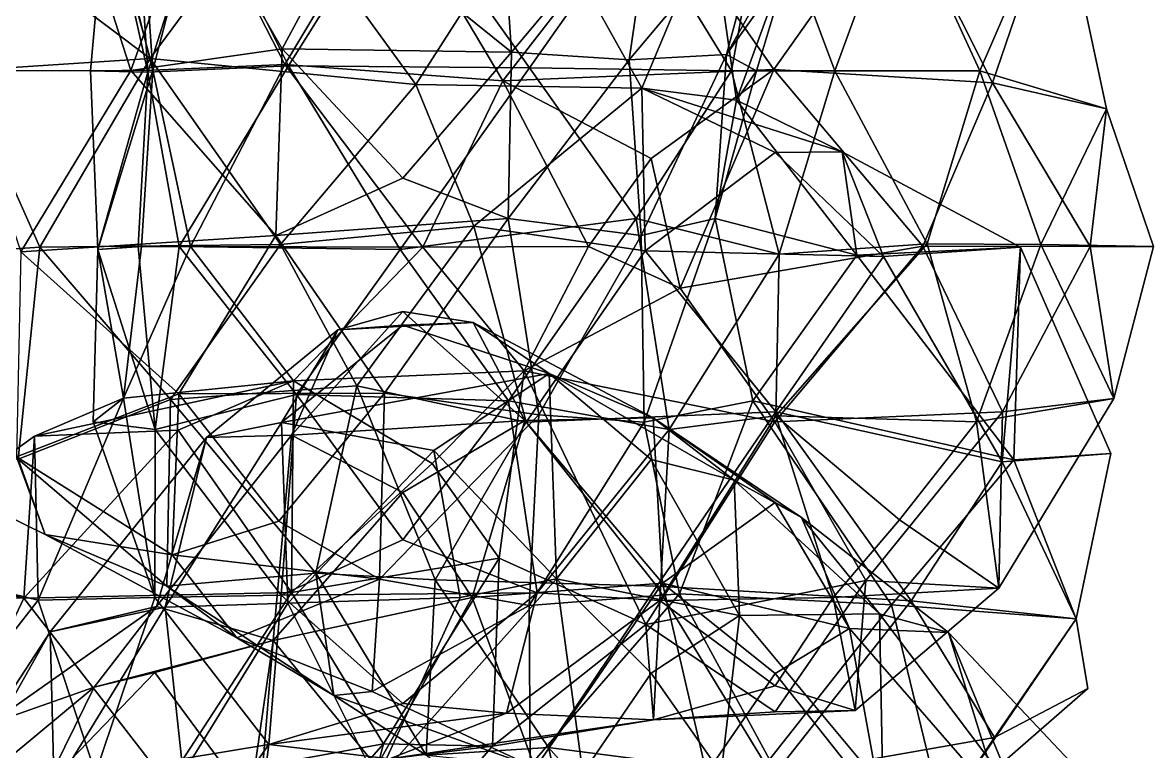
# Model space of a CAD drawing. Extents: x 290095 to 295679, y 4553756 to 4561441.
# Drawn here: x 293875.8 to 293990.6, y 4558962.6 to 4559036.5 of the extents above; entities that cross this region are included whole.
import ezdxf

# ---------------------------------------------------------------- set-up
doc = ezdxf.new("R2010")
doc.units = 0
doc.layers.add('Au_ppm_Pref_-_0_5', color=7, linetype='CONTINUOUS')

msp = doc.modelspace()

# ---------------------------------------------------------------- linework, layer by layer
at = {"layer": 'Au_ppm_Pref_-_0_5'}
for points in [[(293888.72, 4559032.92, 1785.98), (293876.58, 4559042.06, 1785.27), (293883.08, 4559053.71, 1783.25)], [(293901.33, 4559050.03, 1786.19), (293888.72, 4559032.92, 1785.98), (293883.08, 4559053.71, 1783.25)], [(293925.4, 4559033.54, 1758.46), (293924.17, 4559051.79, 1754.2), (293909.03, 4559046.75, 1756.28)], [(293939.99, 4559050.93, 1758.08), (293924.17, 4559051.79, 1754.2), (293925.4, 4559033.54, 1758.46)], [(293937.36, 4559032.78, 1764.31), (293939.99, 4559050.93, 1758.08), (293925.4, 4559033.54, 1758.46)], [(293937.36, 4559032.78, 1764.31), (293951.61, 4559049.77, 1764.1), (293939.99, 4559050.93, 1758.08)], [(293951.15, 4559050.59, 1823.1), (293947.73, 4559031.65, 1827.21), (293938.08, 4559047.37, 1827.9)], [(293947.24, 4559033.3, 1770.65), (293954.83, 4559046.83, 1775.78), (293960.1, 4559051.42, 1769.92)], [(293947.24, 4559033.3, 1770.65), (293960.1, 4559051.42, 1769.92), (293951.61, 4559049.77, 1764.1)], [(293951.15, 4559050.59, 1823.1), (293958.22, 4559031.65, 1822.42), (293947.73, 4559031.65, 1827.21)], [(293951.15, 4559050.59, 1823.1), (293964.75, 4559049.47, 1817.48), (293958.22, 4559031.65, 1822.42)], [(293881.89, 4559046.98, 1765.57), (293886.76, 4559031.68, 1763.29), (293893.14, 4559049.46, 1759.91)], [(293888.47, 4559031.53, 1823.83), (293882.67, 4559031.65, 1817.43), (293884.3, 4559050.14, 1817.48)], [(293884.3, 4559050.14, 1817.48), (293882.67, 4559031.65, 1817.43), (293888.98, 4559031.73, 1811.33)], [(293887.32, 4559049.46, 1823.37), (293888.47, 4559031.53, 1823.83), (293884.3, 4559050.14, 1817.48)], [(293884.3, 4559050.14, 1817.48), (293888.98, 4559031.73, 1811.33), (293887.78, 4559049.46, 1811.49)], [(293893.14, 4559049.46, 1759.91), (293886.76, 4559031.68, 1763.29), (293902.11, 4559033.88, 1759.25)], [(293887.32, 4559049.46, 1823.37), (293894.13, 4559049.46, 1826.98), (293888.47, 4559031.53, 1823.83)], [(293887.78, 4559049.46, 1811.49), (293888.98, 4559031.73, 1811.33), (293893.59, 4559049.46, 1807.63)], [(293902.76, 4559032.16, 1827.39), (293888.47, 4559031.53, 1823.83), (293894.13, 4559049.46, 1826.98)], [(293915.7, 4559030.28, 1786.85), (293888.72, 4559032.92, 1785.98), (293901.33, 4559050.03, 1786.19)], [(293893.59, 4559049.46, 1807.63), (293888.98, 4559031.73, 1811.33), (293902.4, 4559032.28, 1806.92)], [(293902.11, 4559033.88, 1759.25), (293909.03, 4559046.75, 1756.28), (293893.14, 4559049.46, 1759.91)], [(293902.4, 4559032.28, 1806.92), (293913.01, 4559050.03, 1805.07), (293893.59, 4559049.46, 1807.63)], [(293902.76, 4559032.16, 1827.39), (293894.13, 4559049.46, 1826.98), (293914.16, 4559050.36, 1827.98)], [(293915.7, 4559030.28, 1786.85), (293901.33, 4559050.03, 1786.19), (293927.83, 4559049.25, 1786.03)], [(293913.01, 4559050.03, 1805.07), (293902.4, 4559032.28, 1806.92), (293924.53, 4559030.65, 1804.21)], [(293902.76, 4559032.16, 1827.39), (293914.16, 4559050.36, 1827.98), (293927.21, 4559031.96, 1827.9)], [(293924.53, 4559030.65, 1804.21), (293939.41, 4559049.84, 1802.9), (293913.01, 4559050.03, 1805.07)], [(293927.21, 4559031.96, 1827.9), (293914.16, 4559050.36, 1827.98), (293938.08, 4559047.37, 1827.9)], [(293924.53, 4559030.65, 1804.21), (293952.02, 4559031.78, 1803.17), (293939.41, 4559049.84, 1802.9)], [(293937.36, 4559032.78, 1764.31), (293947.24, 4559033.3, 1770.65), (293951.61, 4559049.77, 1764.1)], [(293939.41, 4559049.84, 1802.9), (293952.02, 4559031.78, 1803.17), (293964.62, 4559049.58, 1805.7)], [(293974.22, 4559030.43, 1806.63), (293964.62, 4559049.58, 1805.7), (293952.02, 4559031.78, 1803.17)], [(293972.93, 4559031.65, 1816.93), (293958.22, 4559031.65, 1822.42), (293964.75, 4559049.47, 1817.48)], [(293974.22, 4559030.43, 1806.63), (293981, 4559050.26, 1811.69), (293964.62, 4559049.58, 1805.7)], [(293964.75, 4559049.47, 1817.48), (293981, 4559050.26, 1811.69), (293972.93, 4559031.65, 1816.93)], [(293972.93, 4559031.65, 1816.93), (293981, 4559050.26, 1811.69), (293985.81, 4559027.78, 1811.49)], [(293974.22, 4559030.43, 1806.63), (293985.81, 4559027.78, 1811.49), (293981, 4559050.26, 1811.69)], [(293938.63, 4559029.9, 1786.62), (293915.7, 4559030.28, 1786.85), (293927.83, 4559049.25, 1786.03)], [(293938.63, 4559029.9, 1786.62), (293927.83, 4559049.25, 1786.03), (293945.68, 4559046.72, 1782.43)], [(293927.21, 4559031.96, 1827.9), (293938.08, 4559047.37, 1827.9), (293947.73, 4559031.65, 1827.21)], [(293869.43, 4559031.65, 1766.54), (293886.76, 4559031.68, 1763.29), (293881.89, 4559046.98, 1765.57)], [(293870.77, 4559039.87, 1769.92), (293869.43, 4559031.65, 1766.54), (293881.89, 4559046.98, 1765.57)], [(293925.4, 4559033.54, 1758.46), (293909.03, 4559046.75, 1756.28), (293902.11, 4559033.88, 1759.25)], [(293938.63, 4559029.9, 1786.62), (293945.68, 4559046.72, 1782.43), (293948.25, 4559028.66, 1781.77)], [(293945.68, 4559046.72, 1782.43), (293954.83, 4559046.83, 1775.78), (293948.25, 4559028.66, 1781.77)], [(293947.24, 4559033.3, 1770.65), (293950.27, 4559031.65, 1775.86), (293954.83, 4559046.83, 1775.78)], [(293948.25, 4559028.66, 1781.77), (293954.83, 4559046.83, 1775.78), (293950.27, 4559031.65, 1775.86)], [(293869.12, 4559042.2, 1781.8), (293876.58, 4559042.06, 1785.27), (293869.54, 4559031.65, 1785.12)], [(293888.72, 4559032.92, 1785.98), (293869.54, 4559031.65, 1785.12), (293876.58, 4559042.06, 1785.27)], [(293901.46, 4559014.95, 1764.12), (293902.11, 4559033.88, 1759.25), (293886.76, 4559031.68, 1763.29)], [(293901.46, 4559014.95, 1764.12), (293914.38, 4559020.74, 1760.34), (293902.11, 4559033.88, 1759.25)], [(293925.4, 4559033.54, 1758.46), (293902.11, 4559033.88, 1759.25), (293914.38, 4559020.74, 1760.34)], [(293925.05, 4559016.66, 1764.58), (293925.4, 4559033.54, 1758.46), (293914.38, 4559020.74, 1760.34)], [(293937.36, 4559032.78, 1764.31), (293925.4, 4559033.54, 1758.46), (293925.05, 4559016.66, 1764.58)], [(293877.53, 4559013.74, 1785.5), (293869.54, 4559031.65, 1785.12), (293888.72, 4559032.92, 1785.98)], [(293901.94, 4559014.02, 1786.67), (293877.53, 4559013.74, 1785.5), (293888.72, 4559032.92, 1785.98)], [(293901.94, 4559014.02, 1786.67), (293888.72, 4559032.92, 1785.98), (293915.7, 4559030.28, 1786.85)], [(293892.81, 4559013.83, 1807.26), (293902.4, 4559032.28, 1806.92), (293888.98, 4559031.73, 1811.33)], [(293892.81, 4559013.83, 1807.26), (293916.4, 4559013.74, 1806.41), (293902.4, 4559032.28, 1806.92)], [(293916.4, 4559013.74, 1806.41), (293924.53, 4559030.65, 1804.21), (293902.4, 4559032.28, 1806.92)], [(293938.55, 4559014.92, 1770.23), (293937.36, 4559032.78, 1764.31), (293925.05, 4559016.66, 1764.58)], [(293938.55, 4559014.92, 1770.23), (293947.24, 4559033.3, 1770.65), (293937.36, 4559032.78, 1764.31)], [(293938.55, 4559014.92, 1770.23), (293946.08, 4559016.67, 1776.82), (293947.24, 4559033.3, 1770.65)], [(293947.24, 4559033.3, 1770.65), (293946.08, 4559016.67, 1776.82), (293950.27, 4559031.65, 1775.86)], [(293877.53, 4559013.74, 1785.5), (293861.25, 4559012.66, 1783.33), (293869.54, 4559031.65, 1785.12)], [(293875.6, 4559013.29, 1765.84), (293886.76, 4559031.68, 1763.29), (293869.43, 4559031.65, 1766.54)], [(293901.46, 4559014.95, 1764.12), (293886.76, 4559031.68, 1763.29), (293875.6, 4559013.29, 1765.84)], [(293883.41, 4559013.53, 1817.53), (293888.98, 4559031.73, 1811.33), (293882.67, 4559031.65, 1817.43)], [(293883.41, 4559013.53, 1817.53), (293882.67, 4559031.65, 1817.43), (293888.47, 4559031.53, 1823.83)], [(293883.41, 4559013.53, 1817.53), (293887.83, 4559013.83, 1811.49), (293888.98, 4559031.73, 1811.33)], [(293883.41, 4559013.53, 1817.53), (293888.47, 4559031.53, 1823.83), (293887.51, 4559013.83, 1823.37)], [(293887.51, 4559013.83, 1823.37), (293888.47, 4559031.53, 1823.83), (293891.66, 4559013.83, 1828.15)], [(293892.81, 4559013.83, 1807.26), (293888.98, 4559031.73, 1811.33), (293887.83, 4559013.83, 1811.49)], [(293902.76, 4559032.16, 1827.39), (293891.66, 4559013.83, 1828.15), (293888.47, 4559031.53, 1823.83)], [(293902.76, 4559032.16, 1827.39), (293914.08, 4559013.52, 1827.29), (293891.66, 4559013.83, 1828.15)], [(293902.76, 4559032.16, 1827.39), (293927.21, 4559031.96, 1827.9), (293914.08, 4559013.52, 1827.29)], [(293914.08, 4559013.52, 1827.29), (293927.21, 4559031.96, 1827.9), (293938.05, 4559016.65, 1827.65)], [(293939.58, 4559022.74, 1802.58), (293952.02, 4559031.78, 1803.17), (293924.53, 4559030.65, 1804.21)], [(293927.21, 4559031.96, 1827.9), (293947.73, 4559031.65, 1827.21), (293938.05, 4559016.65, 1827.65)], [(293938.05, 4559016.65, 1827.65), (293947.73, 4559031.65, 1827.21), (293952.57, 4559013.04, 1823.4)], [(293939.58, 4559022.74, 1802.58), (293942.51, 4559009.6, 1802.76), (293952.02, 4559031.78, 1803.17)], [(293942.51, 4559009.6, 1802.76), (293967.15, 4559013.84, 1804), (293952.02, 4559031.78, 1803.17)], [(293948.25, 4559028.66, 1781.77), (293950.27, 4559031.65, 1775.86), (293946.08, 4559016.67, 1776.82)], [(293947.73, 4559031.65, 1827.21), (293958.22, 4559031.65, 1822.42), (293952.57, 4559013.04, 1823.4)], [(293974.22, 4559030.43, 1806.63), (293952.02, 4559031.78, 1803.17), (293967.15, 4559013.84, 1804)], [(293967.61, 4559014.09, 1818.07), (293952.57, 4559013.04, 1823.4), (293958.22, 4559031.65, 1822.42)], [(293972.93, 4559031.65, 1816.93), (293967.61, 4559014.09, 1818.07), (293958.22, 4559031.65, 1822.42)], [(293967.61, 4559014.09, 1818.07), (293972.93, 4559031.65, 1816.93), (293979.14, 4559014.02, 1814.05)], [(293979.14, 4559014.02, 1814.05), (293972.93, 4559031.65, 1816.93), (293985.81, 4559027.78, 1811.49)], [(293921.59, 4559015.87, 1789.1), (293901.94, 4559014.02, 1786.67), (293915.7, 4559030.28, 1786.85)], [(293938.63, 4559029.9, 1786.62), (293921.59, 4559015.87, 1789.1), (293915.7, 4559030.28, 1786.85)], [(293916.4, 4559013.74, 1806.41), (293933.23, 4559013.83, 1802.56), (293924.53, 4559030.65, 1804.21)], [(293938.98, 4559013.39, 1792.5), (293921.59, 4559015.87, 1789.1), (293938.63, 4559029.9, 1786.62)], [(293933.23, 4559013.83, 1802.56), (293939.58, 4559022.74, 1802.58), (293924.53, 4559030.65, 1804.21)], [(293938.98, 4559013.39, 1792.5), (293938.63, 4559029.9, 1786.62), (293952.18, 4559023.35, 1790.91)], [(293938.63, 4559029.9, 1786.62), (293958.96, 4559023.42, 1787.74), (293952.18, 4559023.35, 1790.91)], [(293958.96, 4559023.42, 1787.74), (293938.63, 4559029.9, 1786.62), (293948.25, 4559028.66, 1781.77)], [(293974.22, 4559030.43, 1806.63), (293967.15, 4559013.84, 1804), (293984.13, 4559013.83, 1808.31)], [(293974.22, 4559030.43, 1806.63), (293984.13, 4559013.83, 1808.31), (293985.81, 4559027.78, 1811.49)], [(293960.46, 4559012.94, 1782.74), (293948.25, 4559028.66, 1781.77), (293946.08, 4559016.67, 1776.82)], [(293958.96, 4559023.42, 1787.74), (293948.25, 4559028.66, 1781.77), (293960.46, 4559012.94, 1782.74)], [(293985.81, 4559027.78, 1811.49), (293990.56, 4559013.83, 1811.49), (293979.14, 4559014.02, 1814.05)], [(293984.13, 4559013.83, 1808.31), (293990.56, 4559013.83, 1811.49), (293985.81, 4559027.78, 1811.49)], [(293938.98, 4559013.39, 1792.5), (293952.18, 4559023.35, 1790.91), (293963.15, 4559012.82, 1792.57)], [(293958.96, 4559023.42, 1787.74), (293963.15, 4559012.82, 1792.57), (293952.18, 4559023.35, 1790.91)], [(293958.96, 4559023.42, 1787.74), (293977.08, 4559013.76, 1787.74), (293963.15, 4559012.82, 1792.57)], [(293977.08, 4559013.76, 1787.74), (293958.96, 4559023.42, 1787.74), (293960.46, 4559012.94, 1782.74)], [(293933.23, 4559013.83, 1802.56), (293942.51, 4559009.6, 1802.76), (293939.58, 4559022.74, 1802.58)], [(293925.05, 4559016.66, 1764.58), (293914.38, 4559020.74, 1760.34), (293901.46, 4559014.95, 1764.12)], [(293925.05, 4559016.66, 1764.58), (293901.46, 4559014.95, 1764.12), (293912.49, 4558998.94, 1765.85)], [(293925.05, 4559016.66, 1764.58), (293912.49, 4558998.94, 1765.85), (293928.16, 4558996.73, 1769.76)], [(293914.08, 4559013.52, 1827.29), (293938.05, 4559016.65, 1827.65), (293925.1, 4558998.17, 1827.71)], [(293938.55, 4559014.92, 1770.23), (293925.05, 4559016.66, 1764.58), (293928.16, 4558996.73, 1769.76)], [(293925.1, 4558998.17, 1827.71), (293938.05, 4559016.65, 1827.65), (293941.41, 4558995.23, 1824.91)], [(293938.05, 4559016.65, 1827.65), (293952.57, 4559013.04, 1823.4), (293941.41, 4558995.23, 1824.91)], [(293938.55, 4559014.92, 1770.23), (293938.86, 4558995.99, 1776.49), (293946.08, 4559016.67, 1776.82)], [(293949.91, 4558998.16, 1782.87), (293946.08, 4559016.67, 1776.82), (293938.86, 4558995.99, 1776.49)], [(293949.91, 4558998.16, 1782.87), (293960.46, 4559012.94, 1782.74), (293946.08, 4559016.67, 1776.82)], [(293909.68, 4558999.68, 1788.79), (293901.94, 4559014.02, 1786.67), (293921.59, 4559015.87, 1789.1)], [(293926.89, 4558996, 1793.82), (293909.68, 4558999.68, 1788.79), (293921.59, 4559015.87, 1789.1)], [(293938.98, 4559013.39, 1792.5), (293926.89, 4558996, 1793.82), (293921.59, 4559015.87, 1789.1)], [(293891.61, 4558998.86, 1766.08), (293901.46, 4559014.95, 1764.12), (293875.6, 4559013.29, 1765.84)], [(293901.94, 4559014.02, 1786.67), (293890.78, 4558998.3, 1786.22), (293877.53, 4559013.74, 1785.5)], [(293883.41, 4559013.53, 1817.53), (293887.51, 4559013.83, 1823.37), (293889.21, 4558995.23, 1823.13)], [(293883.41, 4559013.53, 1817.53), (293886.02, 4558998.44, 1811.44), (293887.83, 4559013.83, 1811.49)], [(293903.26, 4559000.19, 1804.5), (293892.81, 4559013.83, 1807.26), (293886.02, 4558998.44, 1811.44)], [(293892.81, 4559013.83, 1807.26), (293887.83, 4559013.83, 1811.49), (293886.02, 4558998.44, 1811.44)], [(293887.51, 4559013.83, 1823.37), (293891.66, 4559013.83, 1828.15), (293889.21, 4558995.23, 1823.13)], [(293891.66, 4559013.83, 1828.15), (293903.57, 4558998.81, 1827.54), (293889.21, 4558995.23, 1823.13)], [(293901.94, 4559014.02, 1786.67), (293909.68, 4558999.68, 1788.79), (293890.78, 4558998.3, 1786.22)], [(293891.61, 4558998.86, 1766.08), (293912.49, 4558998.94, 1765.85), (293901.46, 4559014.95, 1764.12)], [(293903.57, 4558998.81, 1827.54), (293891.66, 4559013.83, 1828.15), (293914.08, 4559013.52, 1827.29)], [(293892.81, 4559013.83, 1807.26), (293903.26, 4559000.19, 1804.5), (293916.4, 4559013.74, 1806.41)], [(293916.4, 4559013.74, 1806.41), (293926.68, 4559001.19, 1803.97), (293933.23, 4559013.83, 1802.56)], [(293933.23, 4559013.83, 1802.56), (293926.68, 4559001.19, 1803.97), (293942.51, 4559009.6, 1802.76)], [(293938.55, 4559014.92, 1770.23), (293928.16, 4558996.73, 1769.76), (293938.86, 4558995.99, 1776.49)], [(293942.51, 4559009.6, 1802.76), (293952.12, 4558996.01, 1804.5), (293967.15, 4559013.84, 1804)], [(293975.23, 4558997.03, 1805.78), (293967.15, 4559013.84, 1804), (293952.12, 4558996.01, 1804.5)], [(293952.23, 4558996.64, 1817.34), (293952.57, 4559013.04, 1823.4), (293967.61, 4559014.09, 1818.07)], [(293952.23, 4558996.64, 1817.34), (293967.61, 4559014.09, 1818.07), (293972.59, 4558996.01, 1815.18)], [(293975.23, 4558997.03, 1805.78), (293984.13, 4559013.83, 1808.31), (293967.15, 4559013.84, 1804)], [(293979.14, 4559014.02, 1814.05), (293972.59, 4558996.01, 1815.18), (293967.61, 4559014.09, 1818.07)], [(293972.59, 4558996.01, 1815.18), (293979.14, 4559014.02, 1814.05), (293986.55, 4558998.39, 1811.49)], [(293975.23, 4558997.03, 1805.78), (293986.55, 4558998.39, 1811.49), (293984.13, 4559013.83, 1808.31)], [(293990.56, 4559013.83, 1811.49), (293986.55, 4558998.39, 1811.49), (293979.14, 4559014.02, 1814.05)], [(293984.13, 4559013.83, 1808.31), (293986.55, 4558998.39, 1811.49), (293990.56, 4559013.83, 1811.49)], [(293877.53, 4559013.74, 1785.5), (293875.31, 4558992.24, 1783.84), (293861.25, 4559012.66, 1783.33)], [(293875.14, 4558992.48, 1769.46), (293891.61, 4558998.86, 1766.08), (293875.6, 4559013.29, 1765.84)], [(293890.78, 4558998.3, 1786.22), (293875.31, 4558992.24, 1783.84), (293877.53, 4559013.74, 1785.5)], [(293883.41, 4559013.53, 1817.53), (293889.21, 4558995.23, 1823.13), (293882.93, 4558996.01, 1817.43)], [(293883.41, 4559013.53, 1817.53), (293882.93, 4558996.01, 1817.43), (293886.02, 4558998.44, 1811.44)], [(293903.26, 4559000.19, 1804.5), (293926.68, 4559001.19, 1803.97), (293916.4, 4559013.74, 1806.41)], [(293914.08, 4559013.52, 1827.29), (293925.1, 4558998.17, 1827.71), (293903.57, 4558998.81, 1827.54)], [(293938.98, 4559013.39, 1792.5), (293952.22, 4558997.05, 1792.24), (293926.89, 4558996, 1793.82)], [(293938.98, 4559013.39, 1792.5), (293963.15, 4559012.82, 1792.57), (293952.22, 4558997.05, 1792.24)], [(293952.23, 4558996.64, 1817.34), (293941.41, 4558995.23, 1824.91), (293952.57, 4559013.04, 1823.4)], [(293949.91, 4558998.16, 1782.87), (293976.41, 4558992.15, 1783.54), (293960.46, 4559012.94, 1782.74)], [(293975.22, 4558991.96, 1793.07), (293952.22, 4558997.05, 1792.24), (293963.15, 4559012.82, 1792.57)], [(293977.08, 4559013.76, 1787.74), (293960.46, 4559012.94, 1782.74), (293976.41, 4558992.15, 1783.54)], [(293975.22, 4558991.96, 1793.07), (293963.15, 4559012.82, 1792.57), (293977.08, 4559013.76, 1787.74)], [(293975.22, 4558991.96, 1793.07), (293977.08, 4559013.76, 1787.74), (293986.24, 4558992.81, 1787.74)], [(293986.24, 4558992.81, 1787.74), (293977.08, 4559013.76, 1787.74), (293976.41, 4558992.15, 1783.54)], [(293926.68, 4559001.19, 1803.97), (293952.12, 4558996.01, 1804.5), (293942.51, 4559009.6, 1802.76)], [(293903.07, 4558994.67, 1841.66), (293926.75, 4558996.17, 1841.15), (293914.38, 4559007.22, 1843.39)], [(293903.07, 4558994.67, 1841.66), (293914.38, 4559007.22, 1843.39), (293907.77, 4559005.36, 1847.13)], [(293921.52, 4559006.1, 1847.13), (293907.77, 4559005.36, 1847.13), (293914.38, 4559007.22, 1843.39)], [(293914.38, 4559007.22, 1843.39), (293926.75, 4558996.17, 1841.15), (293921.52, 4559006.1, 1847.13)], [(293902.04, 4558995.95, 1853.03), (293914.38, 4559005.82, 1850.4), (293929.23, 4559000.92, 1853.52)], [(293902.04, 4558995.95, 1853.03), (293907.77, 4559005.36, 1847.13), (293914.38, 4559005.82, 1850.4)], [(293907.77, 4559005.36, 1847.13), (293921.52, 4559006.1, 1847.13), (293914.38, 4559005.82, 1850.4)], [(293914.38, 4559005.82, 1850.4), (293921.52, 4559006.1, 1847.13), (293929.23, 4559000.92, 1853.52)], [(293926.75, 4558996.17, 1841.15), (293939.77, 4558996.44, 1847.12), (293921.52, 4559006.1, 1847.13)], [(293921.52, 4559006.1, 1847.13), (293939.77, 4558996.44, 1847.12), (293929.23, 4559000.92, 1853.52)], [(293902.04, 4558995.95, 1853.03), (293894.43, 4558994.43, 1847.13), (293907.77, 4559005.36, 1847.13)], [(293903.07, 4558994.67, 1841.66), (293907.77, 4559005.36, 1847.13), (293894.43, 4558994.43, 1847.13)], [(293903.26, 4559000.19, 1804.5), (293886.02, 4558998.44, 1811.44), (293876.98, 4558994.57, 1805.22)], [(293903.26, 4559000.19, 1804.5), (293876.98, 4558994.57, 1805.22), (293891.55, 4558995.16, 1801.02)], [(293903.26, 4559000.19, 1804.5), (293891.55, 4558995.16, 1801.02), (293903.07, 4558978.69, 1798.98)], [(293917.51, 4558993.11, 1858.08), (293902.04, 4558995.95, 1853.03), (293929.23, 4559000.92, 1853.52)], [(293903.26, 4559000.19, 1804.5), (293903.07, 4558978.69, 1798.98), (293917.35, 4558991.78, 1802.43)], [(293926.68, 4559001.19, 1803.97), (293903.26, 4559000.19, 1804.5), (293917.35, 4558991.78, 1802.43)], [(293917.35, 4558991.78, 1802.43), (293924.13, 4558982.2, 1802.3), (293926.68, 4559001.19, 1803.97)], [(293929.23, 4559000.92, 1853.52), (293929.96, 4558980.08, 1861.07), (293917.51, 4558993.11, 1858.08)], [(293926.68, 4559001.19, 1803.97), (293924.13, 4558982.2, 1802.3), (293939.03, 4558975.45, 1805.08)], [(293926.68, 4559001.19, 1803.97), (293939.03, 4558975.45, 1805.08), (293952.12, 4558996.01, 1804.5)], [(293929.96, 4558980.08, 1861.07), (293929.23, 4559000.92, 1853.52), (293939.58, 4558992.2, 1857.74)], [(293939.58, 4558992.2, 1857.74), (293929.23, 4559000.92, 1853.52), (293948, 4558990.1, 1853.07)], [(293929.23, 4559000.92, 1853.52), (293939.77, 4558996.44, 1847.12), (293948, 4558990.1, 1853.07)], [(293890.78, 4558998.3, 1786.22), (293909.68, 4558999.68, 1788.79), (293905.54, 4558980.67, 1787.13)], [(293891.61, 4558998.86, 1766.08), (293901.78, 4558985.93, 1766.56), (293912.49, 4558998.94, 1765.85)], [(293912.49, 4558998.94, 1765.85), (293901.78, 4558985.93, 1766.56), (293912.01, 4558980.05, 1770.92)], [(293909.68, 4558999.68, 1788.79), (293917.65, 4558979.97, 1792.81), (293905.54, 4558980.67, 1787.13)], [(293909.68, 4558999.68, 1788.79), (293926.89, 4558996, 1793.82), (293917.65, 4558979.97, 1792.81)], [(293912.01, 4558980.05, 1770.92), (293928.16, 4558996.73, 1769.76), (293912.49, 4558998.94, 1765.85)], [(293891.61, 4558998.86, 1766.08), (293875.14, 4558992.48, 1769.46), (293890.95, 4558982.52, 1770.53)], [(293875.31, 4558992.24, 1783.84), (293890.78, 4558998.3, 1786.22), (293890.42, 4558979.33, 1781.44)], [(293886.02, 4558998.44, 1811.44), (293877.36, 4558977.91, 1811.22), (293876.98, 4558994.57, 1805.22)], [(293877.36, 4558977.91, 1811.22), (293886.02, 4558998.44, 1811.44), (293889.19, 4558978.19, 1817.42)], [(293889.19, 4558978.19, 1817.42), (293886.02, 4558998.44, 1811.44), (293882.93, 4558996.01, 1817.43)], [(293902.03, 4558978.42, 1823.27), (293889.21, 4558995.23, 1823.13), (293903.57, 4558998.81, 1827.54)], [(293905.54, 4558980.67, 1787.13), (293890.42, 4558979.33, 1781.44), (293890.78, 4558998.3, 1786.22)], [(293891.61, 4558998.86, 1766.08), (293890.95, 4558982.52, 1770.53), (293901.78, 4558985.93, 1766.56)], [(293902.03, 4558978.42, 1823.27), (293903.57, 4558998.81, 1827.54), (293914.38, 4558984.06, 1827.35)], [(293914.38, 4558984.06, 1827.35), (293903.57, 4558998.81, 1827.54), (293925.1, 4558998.17, 1827.71)], [(293928.01, 4558978.66, 1822.85), (293914.38, 4558984.06, 1827.35), (293925.1, 4558998.17, 1827.71)], [(293928.01, 4558978.66, 1822.85), (293925.1, 4558998.17, 1827.71), (293941.41, 4558995.23, 1824.91)], [(293942.45, 4558978.57, 1780.57), (293949.91, 4558998.16, 1782.87), (293938.86, 4558995.99, 1776.49)], [(293949.91, 4558998.16, 1782.87), (293942.45, 4558978.57, 1780.57), (293963.96, 4558977.44, 1782.53)], [(293949.91, 4558998.16, 1782.87), (293963.96, 4558977.44, 1782.53), (293976.41, 4558992.15, 1783.54)], [(293986.55, 4558998.39, 1811.49), (293974.87, 4558979.13, 1811.49), (293972.59, 4558996.01, 1815.18)], [(293975.23, 4558997.03, 1805.78), (293974.87, 4558979.13, 1811.49), (293986.55, 4558998.39, 1811.49)], [(293928.16, 4558996.73, 1769.76), (293912.01, 4558980.05, 1770.92), (293927.19, 4558977.38, 1776.07)], [(293926.89, 4558996, 1793.82), (293952.22, 4558997.05, 1792.24), (293940.15, 4558979.34, 1795.43)], [(293928.16, 4558996.73, 1769.76), (293927.19, 4558977.38, 1776.07), (293938.86, 4558995.99, 1776.49)], [(293965.96, 4558977.86, 1794.37), (293940.15, 4558979.34, 1795.43), (293952.22, 4558997.05, 1792.24)], [(293952.23, 4558996.64, 1817.34), (293940.47, 4558977.89, 1817.43), (293941.41, 4558995.23, 1824.91)], [(293952.23, 4558996.64, 1817.34), (293958.04, 4558978.19, 1814.26), (293940.47, 4558977.89, 1817.43)], [(293975.23, 4558997.03, 1805.78), (293952.12, 4558996.01, 1804.5), (293961.38, 4558979.91, 1805.79)], [(293975.22, 4558991.96, 1793.07), (293965.96, 4558977.86, 1794.37), (293952.22, 4558997.05, 1792.24)], [(293952.23, 4558996.64, 1817.34), (293964.78, 4558986.07, 1814.81), (293958.04, 4558978.19, 1814.26)], [(293952.23, 4558996.64, 1817.34), (293972.59, 4558996.01, 1815.18), (293964.78, 4558986.07, 1814.81)], [(293975.23, 4558997.03, 1805.78), (293961.38, 4558979.91, 1805.79), (293974.87, 4558979.13, 1811.49)], [(293882.93, 4558996.01, 1817.43), (293889.21, 4558995.23, 1823.13), (293889.19, 4558978.19, 1817.42)], [(293894.43, 4558994.43, 1847.13), (293902.04, 4558995.95, 1853.03), (293890.25, 4558977.22, 1852.76)], [(293902.69, 4558977.63, 1858.94), (293890.25, 4558977.22, 1852.76), (293902.04, 4558995.95, 1853.03)], [(293902.69, 4558977.63, 1858.94), (293902.04, 4558995.95, 1853.03), (293917.51, 4558993.11, 1858.08)], [(293903.07, 4558994.67, 1841.66), (293914.38, 4558988.86, 1837.64), (293926.75, 4558996.17, 1841.15)], [(293914.38, 4558988.86, 1837.64), (293921.41, 4558978.19, 1837.88), (293926.75, 4558996.17, 1841.15)], [(293940.15, 4558979.34, 1795.43), (293917.65, 4558979.97, 1792.81), (293926.89, 4558996, 1793.82)], [(293921.41, 4558978.19, 1837.88), (293940.73, 4558979.63, 1838.95), (293926.75, 4558996.17, 1841.15)], [(293940.73, 4558979.63, 1838.95), (293939.77, 4558996.44, 1847.12), (293926.75, 4558996.17, 1841.15)], [(293942.45, 4558978.57, 1780.57), (293938.86, 4558995.99, 1776.49), (293927.19, 4558977.38, 1776.07)], [(293961.38, 4558979.91, 1805.79), (293952.12, 4558996.01, 1804.5), (293939.03, 4558975.45, 1805.08)], [(293940.73, 4558979.63, 1838.95), (293952.18, 4558987.84, 1843.91), (293939.77, 4558996.44, 1847.12)], [(293939.77, 4558996.44, 1847.12), (293954.83, 4558986.3, 1848.58), (293948, 4558990.1, 1853.07)], [(293954.83, 4558986.3, 1848.58), (293939.77, 4558996.44, 1847.12), (293952.18, 4558987.84, 1843.91)], [(293974.87, 4558979.13, 1811.49), (293964.78, 4558986.07, 1814.81), (293972.59, 4558996.01, 1815.18)], [(293876.98, 4558994.57, 1805.22), (293877.36, 4558977.91, 1811.22), (293859.78, 4558982.2, 1805.77)], [(293876.98, 4558994.57, 1805.22), (293859.78, 4558982.2, 1805.77), (293875.88, 4558978.12, 1799.44)], [(293876.98, 4558994.57, 1805.22), (293875.88, 4558978.12, 1799.44), (293891.55, 4558995.16, 1801.02)], [(293891.55, 4558995.16, 1801.02), (293875.88, 4558978.12, 1799.44), (293903.07, 4558978.69, 1798.98)], [(293878.58, 4558974.71, 1846.33), (293894.43, 4558994.43, 1847.13), (293890.25, 4558977.22, 1852.76)], [(293894.43, 4558994.43, 1847.13), (293878.58, 4558974.71, 1846.33), (293889.37, 4558977.28, 1841.16)], [(293889.19, 4558978.19, 1817.42), (293889.21, 4558995.23, 1823.13), (293902.03, 4558978.42, 1823.27)], [(293894.43, 4558994.43, 1847.13), (293889.37, 4558977.28, 1841.16), (293903.07, 4558994.67, 1841.66)], [(293903.07, 4558994.67, 1841.66), (293889.37, 4558977.28, 1841.16), (293901.19, 4558973.81, 1836.43)], [(293903.07, 4558994.67, 1841.66), (293901.19, 4558973.81, 1836.43), (293914.38, 4558988.86, 1837.64)], [(293941.41, 4558995.23, 1824.91), (293940.47, 4558977.89, 1817.43), (293928.01, 4558978.66, 1822.85)], [(293878.06, 4558984.57, 1777.29), (293861.17, 4558992.86, 1775.88), (293875.31, 4558992.24, 1783.84)], [(293878.06, 4558984.57, 1777.29), (293875.14, 4558992.48, 1769.46), (293861.17, 4558992.86, 1775.88)], [(293878.06, 4558984.57, 1777.29), (293890.95, 4558982.52, 1770.53), (293875.14, 4558992.48, 1769.46)], [(293878.06, 4558984.57, 1777.29), (293875.31, 4558992.24, 1783.84), (293890.42, 4558979.33, 1781.44)], [(293920.19, 4558978.19, 1862.21), (293902.69, 4558977.63, 1858.94), (293917.51, 4558993.11, 1858.08)], [(293920.19, 4558978.19, 1862.21), (293917.51, 4558993.11, 1858.08), (293929.96, 4558980.08, 1861.07)], [(293948.56, 4558976.35, 1858.66), (293929.96, 4558980.08, 1861.07), (293939.58, 4558992.2, 1857.74)], [(293948.56, 4558976.35, 1858.66), (293939.58, 4558992.2, 1857.74), (293948, 4558990.1, 1853.07)], [(293976.41, 4558992.15, 1783.54), (293963.96, 4558977.44, 1782.53), (293982.74, 4558976.01, 1787.11)], [(293975.22, 4558991.96, 1793.07), (293986.24, 4558992.81, 1787.74), (293982.74, 4558976.01, 1787.11)], [(293986.24, 4558992.81, 1787.74), (293976.41, 4558992.15, 1783.54), (293982.74, 4558976.01, 1787.11)], [(293917.35, 4558991.78, 1802.43), (293903.07, 4558978.69, 1798.98), (293924.13, 4558982.2, 1802.3)], [(293975.22, 4558991.96, 1793.07), (293982.74, 4558976.01, 1787.11), (293965.96, 4558977.86, 1794.37)], [(293948.56, 4558976.35, 1858.66), (293948, 4558990.1, 1853.07), (293962.75, 4558976.52, 1852.35)], [(293962.75, 4558976.52, 1852.35), (293948, 4558990.1, 1853.07), (293954.83, 4558986.3, 1848.58)], [(293914.38, 4558988.86, 1837.64), (293901.19, 4558973.81, 1836.43), (293921.41, 4558978.19, 1837.88)], [(293952.18, 4558987.84, 1843.91), (293940.73, 4558979.63, 1838.95), (293959.7, 4558975.04, 1842.18)], [(293954.83, 4558986.3, 1848.58), (293952.18, 4558987.84, 1843.91), (293959.7, 4558975.04, 1842.18)], [(293962.75, 4558976.52, 1852.35), (293954.83, 4558986.3, 1848.58), (293969.78, 4558974.63, 1847.13)], [(293969.78, 4558974.63, 1847.13), (293954.83, 4558986.3, 1848.58), (293959.7, 4558975.04, 1842.18)], [(293890.95, 4558982.52, 1770.53), (293912.01, 4558980.05, 1770.92), (293901.78, 4558985.93, 1766.56)], [(293958.04, 4558978.19, 1814.26), (293964.78, 4558986.07, 1814.81), (293974.87, 4558979.13, 1811.49)], [(293897.51, 4558974.1, 1775.47), (293878.06, 4558984.57, 1777.29), (293890.42, 4558979.33, 1781.44)], [(293878.06, 4558984.57, 1777.29), (293897.51, 4558974.1, 1775.47), (293890.95, 4558982.52, 1770.53)], [(293928.01, 4558978.66, 1822.85), (293902.03, 4558978.42, 1823.27), (293914.38, 4558984.06, 1827.35)], [(293859.78, 4558982.2, 1805.77), (293857.13, 4558978.19, 1802.32), (293875.88, 4558978.12, 1799.44)], [(293877.36, 4558977.91, 1811.22), (293863.59, 4558960.34, 1811.36), (293859.78, 4558982.2, 1805.77)], [(293890.95, 4558982.52, 1770.53), (293897.51, 4558974.1, 1775.47), (293912.01, 4558980.05, 1770.92)], [(293924.13, 4558982.2, 1802.3), (293903.07, 4558978.69, 1798.98), (293912.4, 4558963.33, 1801.53)], [(293923.47, 4558963.09, 1805.89), (293924.13, 4558982.2, 1802.3), (293912.4, 4558963.33, 1801.53)], [(293924.13, 4558982.2, 1802.3), (293923.47, 4558963.09, 1805.89), (293939.03, 4558975.45, 1805.08)], [(293905.54, 4558980.67, 1787.13), (293907.35, 4558968.25, 1781.8), (293890.42, 4558979.33, 1781.44)], [(293917.65, 4558979.97, 1792.81), (293916.74, 4558962.19, 1787.4), (293905.54, 4558980.67, 1787.13)], [(293905.54, 4558980.67, 1787.13), (293916.74, 4558962.19, 1787.4), (293907.35, 4558968.25, 1781.8)], [(293911.25, 4558968.66, 1777.14), (293912.01, 4558980.05, 1770.92), (293897.51, 4558974.1, 1775.47)], [(293912.01, 4558980.05, 1770.92), (293911.25, 4558968.66, 1777.14), (293927.19, 4558977.38, 1776.07)], [(293911.7, 4558959.61, 1860.7), (293929.96, 4558980.08, 1861.07), (293932.64, 4558960.37, 1862.28)], [(293929.96, 4558980.08, 1861.07), (293911.7, 4558959.61, 1860.7), (293920.19, 4558978.19, 1862.21)], [(293917.65, 4558979.97, 1792.81), (293929.16, 4558962.97, 1792.99), (293916.74, 4558962.19, 1787.4)], [(293929.16, 4558962.97, 1792.99), (293917.65, 4558979.97, 1792.81), (293940.15, 4558979.34, 1795.43)], [(293927.79, 4558960.86, 1841.39), (293940.73, 4558979.63, 1838.95), (293921.41, 4558978.19, 1837.88)], [(293927.79, 4558960.86, 1841.39), (293945.18, 4558960.37, 1837.89), (293940.73, 4558979.63, 1838.95)], [(293948.56, 4558976.35, 1858.66), (293939.58, 4558970.51, 1862.39), (293929.96, 4558980.08, 1861.07)], [(293932.64, 4558960.37, 1862.28), (293929.96, 4558980.08, 1861.07), (293939.58, 4558970.51, 1862.39)], [(293961.38, 4558979.91, 1805.79), (293939.03, 4558975.45, 1805.08), (293952.18, 4558966.59, 1807.63)], [(293945.18, 4558960.37, 1837.89), (293952.18, 4558970.46, 1837.83), (293940.73, 4558979.63, 1838.95)], [(293940.73, 4558979.63, 1838.95), (293952.18, 4558970.46, 1837.83), (293959.7, 4558975.04, 1842.18)], [(293961.38, 4558979.91, 1805.79), (293952.18, 4558966.59, 1807.63), (293960.29, 4558966.72, 1811.49)], [(293961.38, 4558979.91, 1805.79), (293960.29, 4558966.72, 1811.49), (293974.87, 4558979.13, 1811.49)], [(293890.45, 4558959.32, 1799.05), (293903.07, 4558978.69, 1798.98), (293875.88, 4558978.12, 1799.44)], [(293889.19, 4558978.19, 1817.42), (293902.03, 4558978.42, 1823.27), (293900.76, 4558963.28, 1815.98)], [(293890.42, 4558979.33, 1781.44), (293907.35, 4558968.25, 1781.8), (293897.51, 4558974.1, 1775.47)], [(293903.07, 4558978.69, 1798.98), (293890.45, 4558959.32, 1799.05), (293912.4, 4558963.33, 1801.53)], [(293900.76, 4558963.28, 1815.98), (293902.03, 4558978.42, 1823.27), (293914.38, 4558967.44, 1821.02)], [(293928.01, 4558978.66, 1822.85), (293914.38, 4558967.44, 1821.02), (293902.03, 4558978.42, 1823.27)], [(293924.88, 4558966.46, 1816.39), (293914.38, 4558967.44, 1821.02), (293928.01, 4558978.66, 1822.85)], [(293928.01, 4558978.66, 1822.85), (293940.47, 4558977.89, 1817.43), (293924.88, 4558966.46, 1816.39)], [(293927.28, 4558961.13, 1781.95), (293942.45, 4558978.57, 1780.57), (293927.19, 4558977.38, 1776.07)], [(293927.28, 4558961.13, 1781.95), (293951.58, 4558961.76, 1782.62), (293942.45, 4558978.57, 1780.57)], [(293929.16, 4558962.97, 1792.99), (293940.15, 4558979.34, 1795.43), (293951.94, 4558960.03, 1793.72)], [(293965.96, 4558977.86, 1794.37), (293951.94, 4558960.03, 1793.72), (293940.15, 4558979.34, 1795.43)], [(293963.96, 4558977.44, 1782.53), (293942.45, 4558978.57, 1780.57), (293951.58, 4558961.76, 1782.62)], [(293974.87, 4558979.13, 1811.49), (293960.29, 4558966.72, 1811.49), (293958.04, 4558978.19, 1814.26)], [(293857.13, 4558978.19, 1802.32), (293868.03, 4558961.53, 1800.21), (293875.88, 4558978.12, 1799.44)], [(293877.36, 4558977.91, 1811.22), (293883.18, 4558960.37, 1814.33), (293863.59, 4558960.34, 1811.36)], [(293890.45, 4558959.32, 1799.05), (293875.88, 4558978.12, 1799.44), (293868.03, 4558961.53, 1800.21)], [(293872.45, 4558965.36, 1840.26), (293883.03, 4558969.08, 1835.25), (293889.37, 4558977.28, 1841.16)], [(293889.37, 4558977.28, 1841.16), (293878.58, 4558974.71, 1846.33), (293872.45, 4558965.36, 1840.26)], [(293877.36, 4558977.91, 1811.22), (293889.19, 4558978.19, 1817.42), (293883.18, 4558960.37, 1814.33)], [(293890.25, 4558977.22, 1852.76), (293878.97, 4558958.81, 1852.14), (293878.58, 4558974.71, 1846.33)], [(293892.07, 4558960.37, 1857.65), (293878.97, 4558958.81, 1852.14), (293890.25, 4558977.22, 1852.76)], [(293883.03, 4558969.08, 1835.25), (293901.19, 4558973.81, 1836.43), (293889.37, 4558977.28, 1841.16)], [(293889.19, 4558978.19, 1817.42), (293900.76, 4558963.28, 1815.98), (293883.18, 4558960.37, 1814.33)], [(293902.69, 4558977.63, 1858.94), (293892.07, 4558960.37, 1857.65), (293890.25, 4558977.22, 1852.76)], [(293902.69, 4558977.63, 1858.94), (293911.7, 4558959.61, 1860.7), (293892.07, 4558960.37, 1857.65)], [(293911.68, 4558961.05, 1836.75), (293921.41, 4558978.19, 1837.88), (293901.19, 4558973.81, 1836.43)], [(293920.19, 4558978.19, 1862.21), (293911.7, 4558959.61, 1860.7), (293902.69, 4558977.63, 1858.94)], [(293911.25, 4558968.66, 1777.14), (293927.28, 4558961.13, 1781.95), (293927.19, 4558977.38, 1776.07)], [(293911.68, 4558961.05, 1836.75), (293927.79, 4558960.86, 1841.39), (293921.41, 4558978.19, 1837.88)], [(293924.88, 4558966.46, 1816.39), (293940.47, 4558977.89, 1817.43), (293939.81, 4558965.78, 1811.49)], [(293952.18, 4558969.23, 1814.48), (293939.81, 4558965.78, 1811.49), (293940.47, 4558977.89, 1817.43)], [(293958.04, 4558978.19, 1814.26), (293952.18, 4558969.23, 1814.48), (293940.47, 4558977.89, 1817.43)], [(293963.96, 4558977.44, 1782.53), (293951.58, 4558961.76, 1782.62), (293969.17, 4558956.09, 1787.28)], [(293965.96, 4558977.86, 1794.37), (293974.42, 4558963.98, 1791.08), (293951.94, 4558960.03, 1793.72)], [(293960.29, 4558966.72, 1811.49), (293952.18, 4558969.23, 1814.48), (293958.04, 4558978.19, 1814.26)], [(293969.17, 4558956.09, 1787.28), (293982.74, 4558976.01, 1787.11), (293963.96, 4558977.44, 1782.53)], [(293974.42, 4558963.98, 1791.08), (293965.96, 4558977.86, 1794.37), (293982.74, 4558976.01, 1787.11)], [(293948.56, 4558976.35, 1858.66), (293946.69, 4558960.37, 1862.36), (293939.58, 4558970.51, 1862.39)], [(293948.56, 4558976.35, 1858.66), (293963.11, 4558958.89, 1858.75), (293946.69, 4558960.37, 1862.36)], [(293948.56, 4558976.35, 1858.66), (293962.75, 4558976.52, 1852.35), (293963.11, 4558958.89, 1858.75)], [(293963.11, 4558958.89, 1858.75), (293962.75, 4558976.52, 1852.35), (293976.47, 4558958.38, 1852.44)], [(293969.78, 4558974.63, 1847.13), (293976.47, 4558958.38, 1852.44), (293962.75, 4558976.52, 1852.35)], [(293983.9, 4558968.97, 1787.74), (293982.74, 4558976.01, 1787.11), (293969.17, 4558956.09, 1787.28)], [(293983.9, 4558968.97, 1787.74), (293974.42, 4558963.98, 1791.08), (293982.74, 4558976.01, 1787.11)], [(293939.81, 4558965.78, 1811.49), (293939.03, 4558975.45, 1805.08), (293923.47, 4558963.09, 1805.89)], [(293952.18, 4558966.59, 1807.63), (293939.03, 4558975.45, 1805.08), (293939.81, 4558965.78, 1811.49)], [(293959.7, 4558975.04, 1842.18), (293952.18, 4558970.46, 1837.83), (293963.03, 4558956.78, 1837.28)], [(293975.17, 4558957.25, 1842.06), (293959.7, 4558975.04, 1842.18), (293963.03, 4558956.78, 1837.28)], [(293975.17, 4558957.25, 1842.06), (293969.78, 4558974.63, 1847.13), (293959.7, 4558975.04, 1842.18)], [(293878.97, 4558958.81, 1852.14), (293869.41, 4558958.54, 1846.15), (293878.58, 4558974.71, 1846.33)], [(293872.45, 4558965.36, 1840.26), (293878.58, 4558974.71, 1846.33), (293869.41, 4558958.54, 1846.15)], [(293901.19, 4558973.81, 1836.43), (293883.03, 4558969.08, 1835.25), (293889.18, 4558970.59, 1831.85)], [(293901.19, 4558973.81, 1836.43), (293889.18, 4558970.59, 1831.85), (293898.84, 4558957.49, 1830.48)], [(293911.25, 4558968.66, 1777.14), (293897.51, 4558974.1, 1775.47), (293907.35, 4558968.25, 1781.8)], [(293900.08, 4558960.37, 1835.25), (293901.19, 4558973.81, 1836.43), (293898.84, 4558957.49, 1830.48)], [(293900.08, 4558960.37, 1835.25), (293911.68, 4558961.05, 1836.75), (293901.19, 4558973.81, 1836.43)], [(293975.17, 4558957.25, 1842.06), (293983.24, 4558960.37, 1847.13), (293969.78, 4558974.63, 1847.13)], [(293969.78, 4558974.63, 1847.13), (293983.24, 4558960.37, 1847.13), (293976.47, 4558958.38, 1852.44)], [(293883.03, 4558969.08, 1835.25), (293878.09, 4558959.05, 1829.89), (293889.18, 4558970.59, 1831.85)], [(293889.18, 4558970.59, 1831.85), (293878.09, 4558959.05, 1829.89), (293898.84, 4558957.49, 1830.48)], [(293932.64, 4558960.37, 1862.28), (293939.58, 4558970.51, 1862.39), (293946.69, 4558960.37, 1862.36)], [(293945.18, 4558960.37, 1837.89), (293963.03, 4558956.78, 1837.28), (293952.18, 4558970.46, 1837.83)], [(293870.96, 4558959.08, 1836.23), (293883.03, 4558969.08, 1835.25), (293872.45, 4558965.36, 1840.26)], [(293883.03, 4558969.08, 1835.25), (293870.96, 4558959.08, 1836.23), (293878.09, 4558959.05, 1829.89)], [(293960.29, 4558966.72, 1811.49), (293939.81, 4558965.78, 1811.49), (293952.18, 4558969.23, 1814.48)], [(293907.35, 4558968.25, 1781.8), (293927.28, 4558961.13, 1781.95), (293911.25, 4558968.66, 1777.14)], [(293916.74, 4558962.19, 1787.4), (293927.28, 4558961.13, 1781.95), (293907.35, 4558968.25, 1781.8)], [(293974.42, 4558963.98, 1791.08), (293983.9, 4558968.97, 1787.74), (293969.17, 4558956.09, 1787.28)], [(293924.88, 4558966.46, 1816.39), (293900.76, 4558963.28, 1815.98), (293914.38, 4558967.44, 1821.02)], [(293913.02, 4558961.81, 1811.23), (293900.76, 4558963.28, 1815.98), (293924.88, 4558966.46, 1816.39)], [(293913.02, 4558961.81, 1811.23), (293924.88, 4558966.46, 1816.39), (293939.81, 4558965.78, 1811.49)], [(293913.02, 4558961.81, 1811.23), (293939.81, 4558965.78, 1811.49), (293923.47, 4558963.09, 1805.89)], [(293939.81, 4558965.78, 1811.49), (293960.29, 4558966.72, 1811.49), (293952.18, 4558966.59, 1807.63)], [(293912.4, 4558963.33, 1801.53), (293890.45, 4558959.32, 1799.05), (293901.78, 4558951.23, 1802.51)], [(293901.78, 4558951.23, 1802.51), (293907.44, 4558944.56, 1805.55), (293912.4, 4558963.33, 1801.53)], [(293912.4, 4558963.33, 1801.53), (293907.44, 4558944.56, 1805.55), (293923.47, 4558963.09, 1805.89)], [(293974.42, 4558963.98, 1791.08), (293969.17, 4558956.09, 1787.28), (293951.94, 4558960.03, 1793.72)], [(293889.18, 4558946.88, 1815.99), (293883.18, 4558960.37, 1814.33), (293900.76, 4558963.28, 1815.98)], [(293889.18, 4558946.88, 1815.99), (293900.76, 4558963.28, 1815.98), (293898.49, 4558945.9, 1810.1)], [(293913.02, 4558961.81, 1811.23), (293898.49, 4558945.9, 1810.1), (293900.76, 4558963.28, 1815.98)], [(293913.02, 4558961.81, 1811.23), (293923.47, 4558963.09, 1805.89), (293907.44, 4558944.56, 1805.55)], [(293929.16, 4558962.97, 1792.99), (293932.24, 4558950, 1787.74), (293916.74, 4558962.19, 1787.4)], [(293929.16, 4558962.97, 1792.99), (293951.94, 4558960.03, 1793.72), (293939.58, 4558951.2, 1790.79)], [(293929.16, 4558962.97, 1792.99), (293939.58, 4558951.2, 1790.79), (293932.24, 4558950, 1787.74)]]:
    msp.add_3dface(points, dxfattribs=at)

doc.saveas('drawing.dxf')
